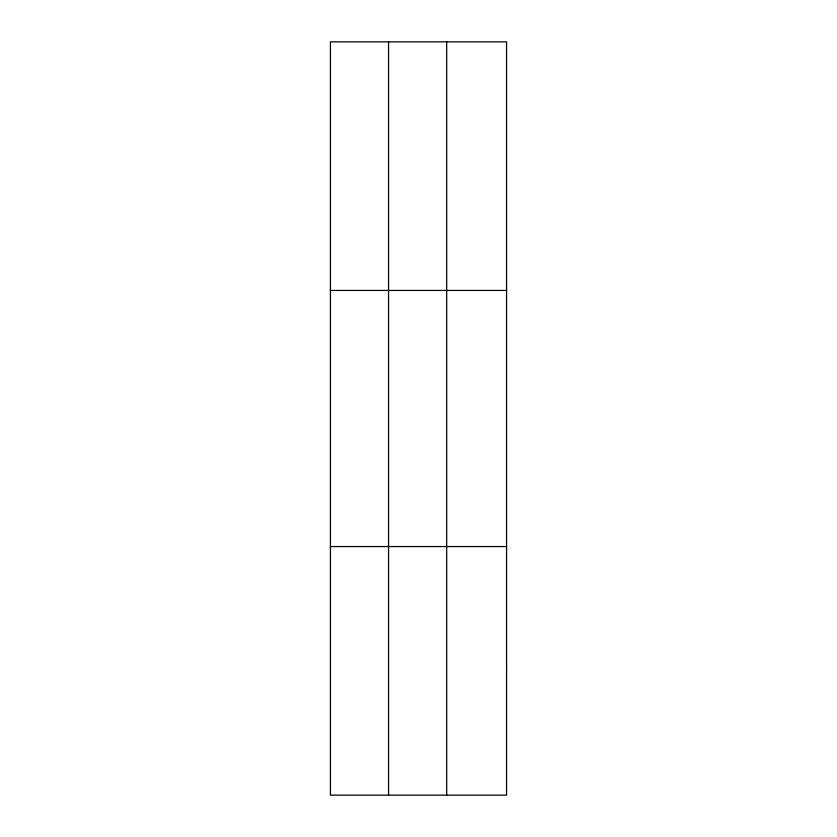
<?xml version="1.0" encoding="UTF-8"?>
<svg xmlns="http://www.w3.org/2000/svg" width="837" height="837" viewBox="0 0 837 837"><rect width="100%" height="100%" fill="white"/><g stroke="black" fill="none" stroke-linecap="round" stroke-linejoin="round"><path stroke-width="1.26" d="M388.556 41.85L388.556 795.15M446.686 41.85L446.686 795.15M330.427 290.439L506.573 290.439M330.427 546.561L506.573 546.561M506.573 670.856L506.573 795.15L330.427 795.15L330.427 41.85L506.573 41.85L506.573 670.856"/></g></svg>
